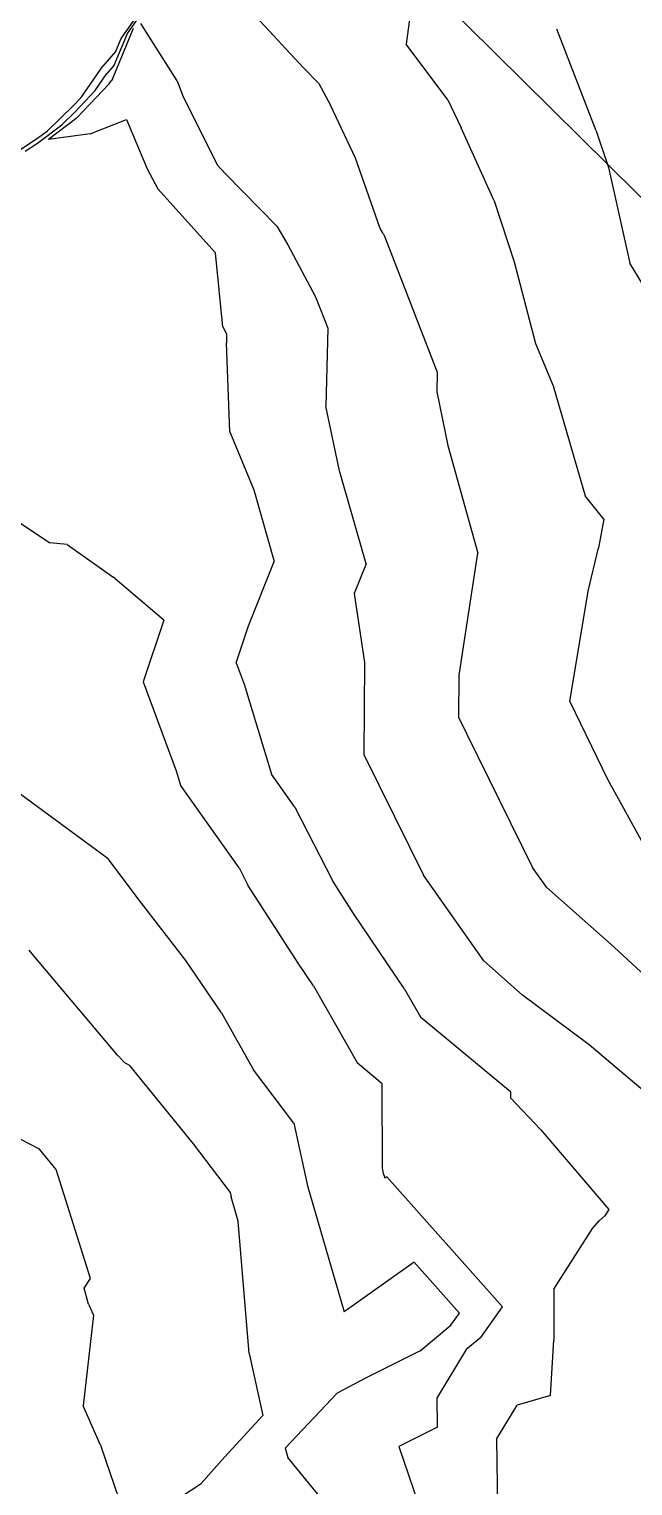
# Model space of a CAD drawing. Header units: metres. Extents: x -1120501 to 1198934, y -4928884 to 66998.
# Drawn here: x -1049.6 to -997.4, y 1310.9 to 1437 of the extents above; entities that cross this region are included whole.
import ezdxf

# ---------------------------------------------------------------- set-up
doc = ezdxf.new("R2010")
doc.units = ezdxf.units.M
doc.layers.add('Cross Sections', color=10, linetype='Continuous')
doc.layers.add('SURF2CONTOURS', color=7, linetype='Continuous', lineweight=0)

msp = doc.modelspace()

# ---------------------------------------------------------------- linework, layer by layer
at = {"color": 7, "lineweight": 0}
msp.add_circle((-684.64, 190.5), 66807.04, dxfattribs=at)
at = {"layer": 'Cross Sections', "linetype": 'Continuous', "lineweight": 30}
msp.add_line((-822.5, 1250.02), (-1142.29, 1566.62), dxfattribs=at)
at = {"layer": 'SURF2CONTOURS', "color": 2, "linetype": 'Continuous', "lineweight": -3}
for p, q in [((-1041.62, 1436.21, 286.5), (-1039.79, 1438.76, 286.5)), ((-1029.94, 1438.07, 288.5), (-1025.87, 1433.68, 288.5)), ((-1042.36, 1432.67, 287.5), (-1040.53, 1437.08, 287.5)), ((-1042.08, 1435.11, 286.5), (-1041.62, 1436.21, 286.5)), ((-1000.55, 1428.22, 289.5), (-1003.94, 1437.01, 289.5)), ((-1042.08, 1435.11, 286.5), (-1043.2, 1433.81, 286.5)), ((-1045.07, 1431.1, 286.5), (-1043.2, 1433.81, 286.5)), ((-1024.52, 1432.31, 288.5), (-1025.87, 1433.68, 288.5)), ((-1045.43, 1429.34, 287.5), (-1042.66, 1432.27, 287.5)), ((-1042.66, 1432.27, 287.5), (-1042.47, 1432.54, 287.5)), ((-1042.36, 1432.67, 287.5), (-1042.47, 1432.54, 287.5)), ((-1024.52, 1432.31, 288.5), (-1023.51, 1430.42, 288.5)), ((-1045.77, 1430.36, 286.5), (-1045.07, 1431.1, 286.5)), ((-1047.98, 1428.22, 286.5), (-1045.77, 1430.36, 286.5)), ((-1021.36, 1425.83, 288.5), (-1023.51, 1430.42, 288.5)), ((-1045.51, 1429.27, 287.5), (-1047.89, 1427.46, 287.5)), ((-1045.51, 1429.27, 287.5), (-1045.43, 1429.34, 287.5)), ((-1044.28, 1427.96, 287.5), (-1041.16, 1429.2, 287.5)), ((-1041.16, 1429.2, 287.5), (-1039.35, 1424.92, 287.5)), ((-1050.98, 1426.16, 286.5), (-1048.85, 1427.56, 286.5)), ((-1048.85, 1427.56, 286.5), (-1047.98, 1428.22, 286.5)), ((-1044.28, 1427.96, 287.5), (-1047.89, 1427.46, 287.5)), ((-1000.55, 1428.22, 289.5), (-999.47, 1425.03, 289.5)), ((-1039.35, 1424.92, 287.5), (-1038.44, 1423.18, 287.5)), ((-1019.22, 1419.75, 288.5), (-1021.36, 1425.83, 288.5)), ((-999.47, 1425.03, 289.5), (-997.64, 1416.75, 289.5)), ((-1038.44, 1423.18, 287.5), (-1033.49, 1417.67, 287.5)), ((-1018.97, 1419.31, 288.5), (-1019.22, 1419.75, 288.5)), ((-1018.97, 1419.31, 288.5), (-1018.85, 1419.1, 288.5)), ((-1018.85, 1419.1, 288.5), (-1014.29, 1407.32, 288.5)), ((-1033.46, 1417.64, 287.5), (-1033.49, 1417.67, 287.5)), ((-1032.82, 1411.25, 287.5), (-1033.46, 1417.64, 287.5)), ((-996.51, 1414.91, 289.5), (-997.64, 1416.75, 289.5)), ((-1032.82, 1411.25, 287.5), (-1032.49, 1410.64, 287.5)), ((-1032.49, 1410.64, 287.5), (-1032.5, 1409.87, 287.5)), ((-1032.22, 1402.15, 287.5), (-1032.5, 1409.87, 287.5)), ((-1014.29, 1407.32, 288.5), (-1014.33, 1405.61, 288.5)), ((-1014.33, 1405.61, 288.5), (-1013.36, 1400.97, 288.5)), ((-1032.22, 1402.15, 287.5), (-1030.13, 1397.13, 287.5)), ((-1013.36, 1400.97, 288.5), (-1010.76, 1391.67, 288.5)), ((-1030.13, 1397.13, 287.5), (-1028.37, 1390.94, 287.5)), ((-1030.59, 1385.38, 287.5), (-1028.37, 1390.94, 287.5)), ((-1012.39, 1381.09, 288.5), (-1010.76, 1391.67, 288.5)), ((-1031.67, 1382.18, 287.5), (-1030.59, 1385.38, 287.5)), ((-1031.67, 1382.18, 287.5), (-1030.98, 1380.31, 287.5)), ((-1012.42, 1377.41, 288.5), (-1012.39, 1381.09, 288.5)), ((-1030.98, 1380.31, 287.5), (-1028.61, 1372.53, 287.5)), ((-1012.42, 1377.41, 288.5), (-1011.72, 1376, 288.5)), ((-1011.72, 1376, 288.5), (-1006.04, 1364.45, 288.5)), ((-1042.74, 1365.21, 286.5), (-1051.9, 1371.96, 286.5)), ((-1026.58, 1369.66, 287.5), (-1028.61, 1372.53, 287.5)), ((-1026.58, 1369.66, 287.5), (-1023.35, 1363.32, 287.5)), ((-1039.86, 1361.37, 286.5), (-1042.74, 1365.21, 286.5)), ((-1004.82, 1362.71, 288.5), (-1006.04, 1364.45, 288.5)), ((-1021.51, 1360.46, 287.5), (-1023.35, 1363.32, 287.5)), ((-1004.82, 1362.71, 288.5), (-998.98, 1357.55, 288.5)), ((-1036.02, 1356.39, 286.5), (-1039.86, 1361.37, 286.5)), ((-1017.13, 1353.98, 287.5), (-1021.51, 1360.46, 287.5)), ((-998.98, 1357.55, 288.5), (-995.16, 1354.02, 288.5)), ((-1032.94, 1351.88, 286.5), (-1036.02, 1356.39, 286.5)), ((-1017.13, 1353.98, 287.5), (-1015.71, 1351.46, 287.5)), ((-1032.94, 1351.88, 286.5), (-1030.17, 1346.93, 286.5)), ((-1007.94, 1345.04, 287.5), (-1015.71, 1351.46, 287.5)), ((-1026.68, 1342.32, 286.5), (-1030.17, 1346.93, 286.5)), ((-1007.94, 1345.04, 287.5), (-1007.94, 1344.53, 287.5)), ((-1007.94, 1344.53, 287.5), (-1005.32, 1341.75, 287.5)), ((-1048.68, 1340.09, 285.5), (-1051.9, 1341.76, 285.5)), ((-1026.68, 1342.32, 286.5), (-1025.49, 1336.91, 286.5)), ((-1005.32, 1341.75, 287.5), (-999.44, 1334.86, 287.5)), ((-1047.24, 1338.33, 285.5), (-1048.68, 1340.09, 285.5)), ((-1044.25, 1328.89, 285.5), (-1047.24, 1338.33, 285.5)), ((-1025.49, 1336.91, 286.5), (-1022.32, 1326.01, 286.5)), ((-1000.87, 1333.22, 287.5), (-1000.28, 1333.86, 287.5)), ((-1000.28, 1333.86, 287.5), (-999.78, 1334.31, 287.5)), ((-999.44, 1334.86, 287.5), (-999.78, 1334.31, 287.5)), ((-1004.19, 1327.97, 287.5), (-1000.87, 1333.22, 287.5)), ((-1016.29, 1330.29, 286.5), (-1022.32, 1326.01, 286.5)), ((-1016.29, 1330.29, 286.5), (-1012.36, 1325.87, 286.5)), ((-1044.81, 1328.04, 285.5), (-1044.25, 1328.89, 285.5)), ((-1044.44, 1326.65, 285.5), (-1044.81, 1328.04, 285.5)), ((-1004.19, 1327.97, 287.5), (-1004.21, 1323.56, 287.5)), ((-1044.44, 1326.65, 285.5), (-1043.99, 1325.7, 285.5)), ((-1043.99, 1325.7, 285.5), (-1044.9, 1317.87, 285.5)), ((-1013.1, 1324.83, 286.5), (-1012.36, 1325.87, 286.5)), ((-1015.76, 1322.63, 286.5), (-1013.1, 1324.83, 286.5)), ((-1015.76, 1322.63, 286.5), (-1020.53, 1320.23, 286.5)), ((-1004.5, 1318.76, 287.5), (-1004.21, 1323.56, 287.5)), ((-1020.53, 1320.23, 286.5), (-1022.94, 1318.96, 286.5)), ((-1022.94, 1318.96, 286.5), (-1027.42, 1314.2, 286.5)), ((-1004.5, 1318.76, 287.5), (-1007.37, 1317.93, 287.5)), ((-1043.4, 1314.47, 285.5), (-1044.9, 1317.87, 285.5)), ((-1009.15, 1314.98, 287.5), (-1007.37, 1317.93, 287.5)), ((-1009.15, 1314.98, 287.5), (-1009.07, 1309.01, 287.5)), ((-1043.4, 1314.47, 285.5), (-1041.82, 1309.81, 285.5)), ((-1027.42, 1314.2, 286.5), (-1027.21, 1313.39, 286.5)), ((-1018.03, 1302.25, 286.5), (-1027.21, 1313.39, 286.5))]:
    msp.add_line(p, q, dxfattribs=at)
at = {"layer": 'SURF2CONTOURS', "color": 4, "linetype": 'Continuous', "lineweight": -3}
for p, q in [((-1016.6, 1438.51, 289), (-1016.96, 1435.71, 289)), ((-1041.07, 1436.64, 287), (-1039.85, 1438.35, 287)), ((-1036.78, 1432.54, 288), (-1039.91, 1437.51, 288)), ((-1042.22, 1433.89, 287), (-1041.07, 1436.64, 287)), ((-1013.37, 1430.89, 289), (-1016.96, 1435.71, 289)), ((-1042.22, 1433.89, 287), (-1042.84, 1433.17, 287)), ((-1043.87, 1431.69, 287), (-1042.84, 1433.17, 287)), ((-1036.78, 1432.54, 288), (-1036.32, 1431.3, 288)), ((-1045.6, 1429.85, 287), (-1043.87, 1431.69, 287)), ((-1036.32, 1431.3, 288), (-1033.31, 1425.26, 288)), ((-1046.75, 1428.74, 287), (-1045.6, 1429.85, 287)), ((-1013.37, 1430.89, 289), (-1012.21, 1428.46, 289)), ((-1048.85, 1427.15, 287), (-1046.75, 1428.74, 287)), ((-1009.37, 1422.14, 289), (-1012.21, 1428.46, 289)), ((-1049.9, 1426.46, 287), (-1048.85, 1427.15, 287)), ((-1032.58, 1424.49, 288), (-1033.31, 1425.26, 288)), ((-1028.14, 1419.96, 288), (-1032.58, 1424.49, 288)), ((-1009.37, 1422.14, 289), (-1007.63, 1416.87, 289)), ((-1028.14, 1419.96, 288), (-1027.21, 1418.34, 288)), ((-1027.21, 1418.34, 288), (-1024.81, 1413.84, 288)), ((-1007.63, 1416.87, 289), (-1005.78, 1409.8, 289)), ((-1024.81, 1413.84, 288), (-1023.75, 1411.12, 288)), ((-1023.75, 1411.12, 288), (-1023.9, 1404.39, 288)), ((-1005.78, 1409.8, 289), (-1004.25, 1406.13, 289)), ((-1004.25, 1406.13, 289), (-1001.48, 1396.61, 289)), ((-1022.73, 1398.78, 288), (-1023.9, 1404.39, 288)), ((-1020.44, 1390.72, 288), (-1022.73, 1398.78, 288)), ((-999.87, 1394.61, 289), (-1001.48, 1396.61, 289)), ((-1051.51, 1395.05, 287), (-1047.78, 1392.54, 287)), ((-999.87, 1394.61, 289), (-1000.33, 1392.13, 289)), ((-1046.28, 1392.41, 287), (-1047.78, 1392.54, 287)), ((-1046.28, 1392.41, 287), (-1042.34, 1389.62, 287)), ((-1001.23, 1388.36, 289), (-1000.33, 1392.13, 289)), ((-1020.44, 1390.72, 288), (-1021.46, 1388.16, 288)), ((-1037.92, 1385.86, 287), (-1042.34, 1389.62, 287)), ((-1021.46, 1388.16, 288), (-1020.58, 1382.19, 288)), ((-1002.82, 1378.81, 289), (-1001.23, 1388.36, 289)), ((-1037.92, 1385.86, 287), (-1039.72, 1380.52, 287)), ((-1020.58, 1382.19, 288), (-1020.63, 1374.23, 288)), ((-1039.72, 1380.52, 287), (-1036.86, 1372.81, 287)), ((-1002.82, 1378.81, 289), (-999.55, 1372.09, 289)), ((-1020.63, 1374.23, 288), (-1016.7, 1366.29, 288)), ((-1036.86, 1372.81, 287), (-1036.48, 1371.57, 287)), ((-999.55, 1372.09, 289), (-995.7, 1365.09, 289)), ((-1031.42, 1364.42, 287), (-1036.48, 1371.57, 287)), ((-1016.7, 1366.29, 288), (-1015.47, 1363.79, 288)), ((-1031.42, 1364.42, 287), (-1030.65, 1362.92, 287)), ((-1026.25, 1356.1, 287), (-1030.65, 1362.92, 287)), ((-1010.25, 1356.37, 288), (-1015.47, 1363.79, 288)), ((-1049.16, 1356.8, 286), (-1049.56, 1357.31, 286)), ((-1041.94, 1348.21, 286), (-1049.16, 1356.8, 286)), ((-1024.98, 1354.22, 287), (-1026.25, 1356.1, 287)), ((-1006.91, 1353.41, 288), (-1010.25, 1356.37, 288)), ((-1024.98, 1354.22, 287), (-1021.19, 1347.52, 287)), ((-1001.15, 1349.11, 288), (-1006.91, 1353.41, 288)), ((-991.17, 1340.66, 288), (-1001.15, 1349.11, 288)), ((-1041.29, 1347.54, 286), (-1041.94, 1348.21, 286)), ((-1040.93, 1347.35, 286), (-1041.29, 1347.54, 286)), ((-1040.93, 1347.35, 286), (-1035.37, 1340.54, 286)), ((-1019.03, 1345.73, 287), (-1021.19, 1347.52, 287)), ((-1019.02, 1338.43, 287), (-1019.03, 1345.73, 287)), ((-1035.37, 1340.54, 286), (-1032.18, 1336.34, 286)), ((-1018.89, 1337.86, 287), (-1019.02, 1338.43, 287)), ((-1018.89, 1337.86, 287), (-1018.8, 1337.56, 287)), ((-1018.64, 1337.68, 287), (-1018.8, 1337.56, 287)), ((-1018.64, 1337.68, 287), (-1008.63, 1326.44, 287)), ((-1032.18, 1336.34, 286), (-1032.1, 1335.96, 286)), ((-1031.48, 1333.84, 286), (-1032.1, 1335.96, 286)), ((-1030.54, 1322.4, 286), (-1031.48, 1333.84, 286)), ((-1010.52, 1323.79, 287), (-1008.63, 1326.44, 287)), ((-1010.52, 1323.79, 287), (-1011.78, 1322.74, 287)), ((-1011.78, 1322.74, 287), (-1014.29, 1318.57, 287)), ((-1030.54, 1322.4, 286), (-1029.35, 1317.02, 286)), ((-1014.26, 1316.02, 287), (-1014.29, 1318.57, 287)), ((-1029.35, 1317.02, 286), (-1032.67, 1313.43, 286)), ((-1014.26, 1316.02, 287), (-1017.6, 1314.33, 287)), ((-1017.6, 1314.33, 287), (-1014.52, 1305.34, 287)), ((-1034.68, 1311.13, 286), (-1032.67, 1313.43, 286)), ((-1038.87, 1308.41, 286), (-1034.68, 1311.13, 286))]:
    msp.add_line(p, q, dxfattribs=at)

doc.saveas('drawing.dxf')
